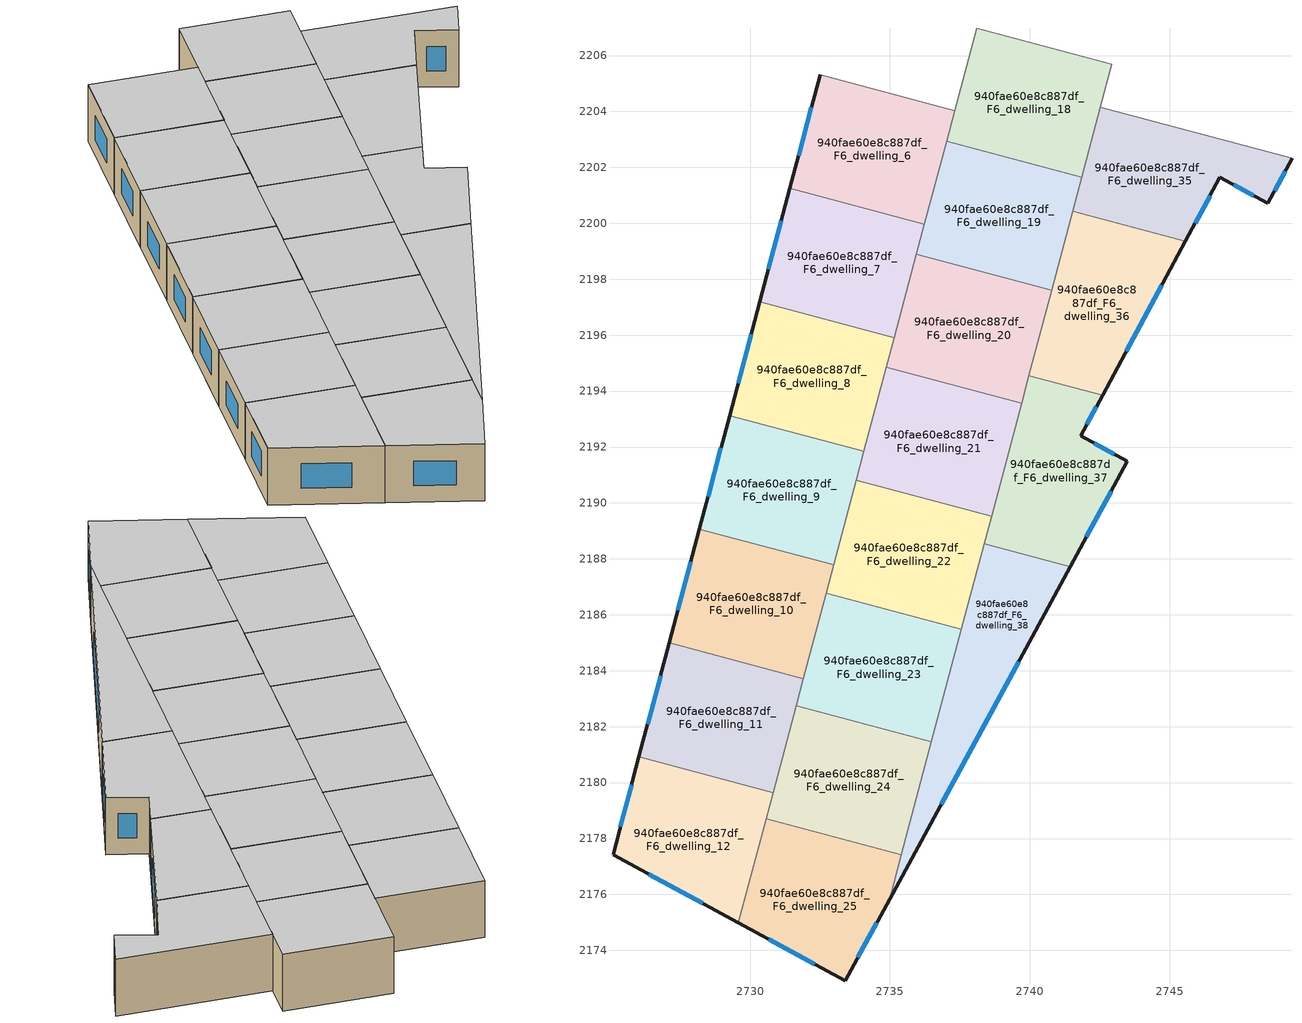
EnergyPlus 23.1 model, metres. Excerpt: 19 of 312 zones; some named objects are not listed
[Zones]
940fae60e8c887df_F6_dwelling_10
 floor to 940fae60e8c887df_F5_dwelling_10 (EU_floor_Construction): 2732.99,2187.78 2731.91,2183.71 2727.11,2184.99 2728.19,2189.06 z18
 wall outside (EU_wall_Construction): 2728.19,2189.06 2727.11,2184.99 z18:21
 wall to 940fae60e8c887df_F6_dwelling_11 (EU_wall_Construction): 2727.11,2184.99 2731.91,2183.71 z18:21
 wall to 940fae60e8c887df_F6_dwelling_9 (EU_wall_Construction): 2732.99,2187.78 2728.19,2189.06 z18:21
 wall to 940fae60e8c887df_F6_dwelling_23 (EU_wall_Construction): 2731.91,2183.71 2732.72,2186.78 z18:21
 wall to 940fae60e8c887df_F6_dwelling_22 (EU_wall_Construction): 2732.72,2186.78 2732.99,2187.78 z18:21
 window (EU_Window_Construction): 2727.88,2187.9 2727.42,2186.15 z18.86:20.14
 ceiling to 940fae60e8c887df_F7_dwelling_10 (EU_floor_Construction): 2731.91,2183.71 2732.99,2187.78 2728.19,2189.06 2727.11,2184.99 z21
940fae60e8c887df_F6_dwelling_11
 floor to 940fae60e8c887df_F5_dwelling_11 (EU_floor_Construction): 2731.91,2183.71 2730.82,2179.64 2726.03,2180.92 2727.11,2184.99 z18
 wall outside (EU_wall_Construction): 2727.11,2184.99 2726.03,2180.92 z18:21
 wall to 940fae60e8c887df_F6_dwelling_12 (EU_wall_Construction): 2726.03,2180.92 2730.82,2179.64 z18:21
 wall to 940fae60e8c887df_F6_dwelling_24 (EU_wall_Construction): 2730.82,2179.64 2731.65,2182.74 z18:21
 wall to 940fae60e8c887df_F6_dwelling_23 (EU_wall_Construction): 2731.65,2182.74 2731.91,2183.71 z18:21
 window (EU_Window_Construction): 2726.8,2183.83 2726.33,2182.08 z18.86:20.14
 ceiling to 940fae60e8c887df_F7_dwelling_11 (EU_floor_Construction): 2730.82,2179.64 2731.91,2183.71 2727.11,2184.99 2726.03,2180.92 z21
940fae60e8c887df_F6_dwelling_12
 floor to 940fae60e8c887df_F5_dwelling_12 (EU_floor_Construction): 2730.82,2179.64 2729.58,2174.99 2725.1,2177.43 2726.03,2180.92 z18
 wall outside (EU_wall_Construction): 2726.03,2180.92 2725.1,2177.43 2729.58,2174.99 z18:21
 wall to 940fae60e8c887df_F6_dwelling_25 (EU_wall_Construction): 2729.58,2174.99 2730.57,2178.7 z18:21
 wall to 940fae60e8c887df_F6_dwelling_24 (EU_wall_Construction): 2730.57,2178.7 2730.82,2179.64 z18:21
 window (EU_Window_Construction): 2726.38,2176.73 2728.3,2175.69 / 2725.76,2179.92 2725.36,2178.42 z18.86:20.14
 ceiling to 940fae60e8c887df_F7_dwelling_12 (EU_floor_Construction): 2729.58,2174.99 2730.82,2179.64 2726.03,2180.92 2725.1,2177.43 z21
940fae60e8c887df_F6_dwelling_18
 floor to 940fae60e8c887df_F5_dwelling_18 (EU_floor_Construction): 2742.94,2205.69 2741.86,2201.65 2737.03,2202.93 2738.1,2206.97 z18
 wall to 940fae60e8c887df_F6_dwelling_19 (EU_wall_Construction): 2737.03,2202.93 2741.86,2201.65 z18:21
 wall to 940fae60e8c887df_F6_dwelling_17 (EU_wall_Construction): 2742.94,2205.69 2738.1,2206.97 z18:21
 wall to 940fae60e8c887df_F6_dwelling_5 (EU_wall_Construction): 2738.1,2206.97 2737.32,2204.03 z18:21
 wall to 940fae60e8c887df_F6_dwelling_35 (EU_wall_Construction): 2741.86,2201.65 2742.53,2204.15 z18:21
 wall to 940fae60e8c887df_F6_dwelling_34 (EU_wall_Construction): 2742.53,2204.15 2742.94,2205.69 z18:21
 wall to 940fae60e8c887df_F6_dwelling_6 (EU_wall_Construction): 2737.32,2204.03 2737.03,2202.94 z18:21
 ceiling to 940fae60e8c887df_F7_dwelling_18 (EU_floor_Construction): 2741.86,2201.65 2742.94,2205.69 2738.1,2206.97 2737.03,2202.93 z21
940fae60e8c887df_F6_dwelling_19
 floor to 940fae60e8c887df_F5_dwelling_19 (EU_floor_Construction): 2741.86,2201.65 2740.79,2197.61 2735.95,2198.9 2737.03,2202.93 z18
 wall to 940fae60e8c887df_F6_dwelling_20 (EU_wall_Construction): 2735.95,2198.9 2740.79,2197.61 z18:21
 wall to 940fae60e8c887df_F6_dwelling_6 (EU_wall_Construction): 2737.03,2202.93 2736.24,2199.97 z18:21
 wall to 940fae60e8c887df_F6_dwelling_36 (EU_wall_Construction): 2740.79,2197.61 2741.54,2200.42 z18:21
 wall to 940fae60e8c887df_F6_dwelling_35 (EU_wall_Construction): 2741.54,2200.42 2741.86,2201.65 z18:21
 wall to 940fae60e8c887df_F6_dwelling_7 (EU_wall_Construction): 2736.24,2199.97 2735.95,2198.9 z18:21
 ceiling to 940fae60e8c887df_F7_dwelling_19 (EU_floor_Construction): 2740.79,2197.61 2741.86,2201.65 2737.03,2202.93 2735.95,2198.9 z21
940fae60e8c887df_F6_dwelling_20
 floor to 940fae60e8c887df_F5_dwelling_20 (EU_floor_Construction): 2740.79,2197.61 2739.71,2193.57 2734.87,2194.86 2735.95,2198.9 z18
 wall to 940fae60e8c887df_F6_dwelling_21 (EU_wall_Construction): 2734.87,2194.86 2739.71,2193.57 z18:21
 wall to 940fae60e8c887df_F6_dwelling_7 (EU_wall_Construction): 2735.95,2198.9 2735.16,2195.91 z18:21
 wall to 940fae60e8c887df_F6_dwelling_37 (EU_wall_Construction): 2739.71,2193.57 2739.97,2194.56 z18:21
 wall to 940fae60e8c887df_F6_dwelling_36 (EU_wall_Construction): 2739.97,2194.56 2740.79,2197.61 z18:21
 wall to 940fae60e8c887df_F6_dwelling_8 (EU_wall_Construction): 2735.16,2195.91 2734.87,2194.86 z18:21
 ceiling to 940fae60e8c887df_F7_dwelling_20 (EU_floor_Construction): 2739.71,2193.57 2740.79,2197.61 2735.95,2198.9 2734.87,2194.86 z21
940fae60e8c887df_F6_dwelling_21
 floor to 940fae60e8c887df_F5_dwelling_21 (EU_floor_Construction): 2739.71,2193.57 2738.64,2189.53 2733.8,2190.82 2734.87,2194.86 z18
 wall to 940fae60e8c887df_F6_dwelling_22 (EU_wall_Construction): 2733.8,2190.82 2738.64,2189.53 z18:21
 wall to 940fae60e8c887df_F6_dwelling_8 (EU_wall_Construction): 2734.87,2194.86 2734.07,2191.85 z18:21
 wall to 940fae60e8c887df_F6_dwelling_37 (EU_wall_Construction): 2738.64,2189.53 2739.71,2193.57 z18:21
 wall to 940fae60e8c887df_F6_dwelling_9 (EU_wall_Construction): 2734.07,2191.85 2733.8,2190.82 z18:21
 ceiling to 940fae60e8c887df_F7_dwelling_21 (EU_floor_Construction): 2738.64,2189.53 2739.71,2193.57 2734.87,2194.86 2733.8,2190.82 z21
940fae60e8c887df_F6_dwelling_22
 floor to 940fae60e8c887df_F5_dwelling_22 (EU_floor_Construction): 2738.64,2189.53 2737.56,2185.49 2732.72,2186.78 2733.8,2190.82 z18
 wall to 940fae60e8c887df_F6_dwelling_23 (EU_wall_Construction): 2732.72,2186.78 2737.56,2185.49 z18:21
 wall to 940fae60e8c887df_F6_dwelling_9 (EU_wall_Construction): 2733.8,2190.82 2732.99,2187.78 z18:21
 wall to 940fae60e8c887df_F6_dwelling_38 (EU_wall_Construction): 2737.56,2185.49 2738.37,2188.54 z18:21
 wall to 940fae60e8c887df_F6_dwelling_37 (EU_wall_Construction): 2738.37,2188.54 2738.63,2189.53 z18:21
 ceiling to 940fae60e8c887df_F7_dwelling_22 (EU_floor_Construction): 2737.56,2185.49 2738.64,2189.53 2733.8,2190.82 2732.72,2186.78 z21
940fae60e8c887df_F6_dwelling_23
 floor to 940fae60e8c887df_F5_dwelling_23 (EU_floor_Construction): 2737.56,2185.49 2736.48,2181.45 2731.65,2182.74 2732.72,2186.78 z18
 wall to 940fae60e8c887df_F6_dwelling_24 (EU_wall_Construction): 2731.65,2182.74 2736.48,2181.45 z18:21
 wall to 940fae60e8c887df_F6_dwelling_38 (EU_wall_Construction): 2736.48,2181.45 2737.56,2185.49 z18:21
 ceiling to 940fae60e8c887df_F7_dwelling_23 (EU_floor_Construction): 2736.48,2181.45 2737.56,2185.49 2732.72,2186.78 2731.65,2182.74 z21
940fae60e8c887df_F6_dwelling_24
 floor to 940fae60e8c887df_F5_dwelling_24 (EU_floor_Construction): 2736.48,2181.45 2735.41,2177.41 2730.57,2178.7 2731.65,2182.74 z18
 wall to 940fae60e8c887df_F6_dwelling_25 (EU_wall_Construction): 2730.57,2178.7 2735.41,2177.41 z18:21
 wall to 940fae60e8c887df_F6_dwelling_38 (EU_wall_Construction): 2735.41,2177.41 2736.48,2181.45 z18:21
 ceiling to 940fae60e8c887df_F7_dwelling_24 (EU_floor_Construction): 2735.41,2177.41 2736.48,2181.45 2731.65,2182.74 2730.57,2178.7 z21
940fae60e8c887df_F6_dwelling_25
 floor to 940fae60e8c887df_F5_dwelling_25 (EU_floor_Construction): 2735.41,2177.41 2734.99,2175.83 2733.4,2172.92 2729.58,2174.99 2730.57,2178.7 z18
 wall outside (EU_wall_Construction): 2729.58,2174.99 2733.4,2172.92 2734.99,2175.83 z18:21
 wall to 940fae60e8c887df_F6_dwelling_38 (EU_wall_Construction): 2734.99,2175.83 2735.41,2177.41 z18:21
 window (EU_Window_Construction): 2733.86,2173.75 2734.53,2175 / 2730.68,2174.4 2732.31,2173.51 z18.86:20.14
 ceiling to 940fae60e8c887df_F7_dwelling_25 (EU_floor_Construction): 2733.4,2172.92 2734.99,2175.83 2735.41,2177.41 2730.57,2178.7 2729.58,2174.99 z21
940fae60e8c887df_F6_dwelling_35
 floor to 940fae60e8c887df_F5_dwelling_35 (EU_floor_Construction): 2749.38,2202.32 2748.51,2200.71 2746.8,2201.65 2745.56,2199.35 2741.54,2200.42 2742.53,2204.15 z18
 wall outside (EU_wall_Construction): 2745.56,2199.35 2746.8,2201.65 2748.51,2200.71 2749.38,2202.32 z18:21
 wall to 940fae60e8c887df_F6_dwelling_36 (EU_wall_Construction): 2741.54,2200.42 2745.56,2199.35 z18:21
 wall to 940fae60e8c887df_F6_dwelling_34 (EU_wall_Construction): 2749.38,2202.32 2742.53,2204.15 z18:21
 window (EU_Window_Construction): 2748.75,2201.17 2749.13,2201.86 / 2747.29,2201.38 2748.02,2200.98 / 2745.92,2200.01 2746.45,2200.99 z18.86:20.14
 ceiling to 940fae60e8c887df_F7_dwelling_35 (EU_floor_Construction): 2748.51,2200.71 2749.38,2202.32 2742.53,2204.15 2741.54,2200.42 2745.56,2199.35 2746.8,2201.65 z21
940fae60e8c887df_F6_dwelling_36
 floor to 940fae60e8c887df_F5_dwelling_36 (EU_floor_Construction): 2745.56,2199.35 2742.6,2193.86 2739.97,2194.56 2741.54,2200.42 z18
 wall outside (EU_wall_Construction): 2742.6,2193.86 2745.56,2199.35 z18:21
 wall to 940fae60e8c887df_F6_dwelling_37 (EU_wall_Construction): 2739.97,2194.56 2742.6,2193.86 z18:21
 window (EU_Window_Construction): 2743.45,2195.43 2744.72,2197.78 z18.86:20.14
 ceiling to 940fae60e8c887df_F7_dwelling_36 (EU_floor_Construction): 2742.6,2193.86 2745.56,2199.35 2741.54,2200.42 2739.97,2194.56 z21
940fae60e8c887df_F6_dwelling_37
 floor to 940fae60e8c887df_F5_dwelling_37 (EU_floor_Construction): 2742.6,2193.86 2741.82,2192.4 2743.49,2191.49 2741.45,2187.72 2738.37,2188.54 2739.97,2194.56 z18
 wall outside (EU_wall_Construction): 2741.45,2187.72 2743.49,2191.49 2741.82,2192.4 2742.6,2193.86 z18:21
 wall to 940fae60e8c887df_F6_dwelling_38 (EU_wall_Construction): 2738.37,2188.54 2741.45,2187.72 z18:21
 window (EU_Window_Construction): 2742.05,2192.82 2742.38,2193.44 / 2743.02,2191.75 2742.3,2192.14 / 2742.03,2188.8 2742.91,2190.41 z18.86:20.14
 ceiling to 940fae60e8c887df_F7_dwelling_37 (EU_floor_Construction): 2741.45,2187.72 2743.49,2191.49 2741.82,2192.4 2742.6,2193.86 2739.97,2194.56 2738.37,2188.54 z21
940fae60e8c887df_F6_dwelling_38
 floor to 940fae60e8c887df_F5_dwelling_38 (EU_floor_Construction): 2741.45,2187.72 2734.99,2175.83 2738.37,2188.54 z18
 wall outside (EU_wall_Construction): 2734.99,2175.83 2741.45,2187.72 z18:21
 window (EU_Window_Construction): 2736.83,2179.23 2739.6,2184.32 z18.86:20.14
 ceiling to 940fae60e8c887df_F7_dwelling_38 (EU_floor_Construction): 2734.99,2175.83 2741.45,2187.72 2738.37,2188.54 z21
940fae60e8c887df_F6_dwelling_6
 floor to 940fae60e8c887df_F5_dwelling_6 (EU_floor_Construction): 2737.32,2204.03 2736.24,2199.97 2731.43,2201.25 2732.5,2205.31 z18
 wall outside (EU_wall_Construction): 2732.5,2205.31 2731.43,2201.25 z18:21
 wall to 940fae60e8c887df_F6_dwelling_7 (EU_wall_Construction): 2731.43,2201.25 2736.24,2199.97 z18:21
 wall to 940fae60e8c887df_F6_dwelling_5 (EU_wall_Construction): 2737.32,2204.03 2732.5,2205.31 z18:21
 window (EU_Window_Construction): 2732.2,2204.15 2731.73,2202.41 z18.86:20.14
 ceiling to 940fae60e8c887df_F7_dwelling_6 (EU_floor_Construction): 2736.24,2199.97 2737.32,2204.03 2732.5,2205.31 2731.43,2201.25 z21
940fae60e8c887df_F6_dwelling_7
 floor to 940fae60e8c887df_F5_dwelling_7 (EU_floor_Construction): 2736.24,2199.97 2735.16,2195.91 2730.35,2197.19 2731.43,2201.25 z18
 wall outside (EU_wall_Construction): 2731.43,2201.25 2730.35,2197.19 z18:21
 wall to 940fae60e8c887df_F6_dwelling_8 (EU_wall_Construction): 2730.35,2197.19 2735.16,2195.91 z18:21
 window (EU_Window_Construction): 2731.12,2200.09 2730.66,2198.35 z18.86:20.14
 ceiling to 940fae60e8c887df_F7_dwelling_7 (EU_floor_Construction): 2735.16,2195.91 2736.24,2199.97 2731.43,2201.25 2730.35,2197.19 z21
940fae60e8c887df_F6_dwelling_8
 floor to 940fae60e8c887df_F5_dwelling_8 (EU_floor_Construction): 2735.16,2195.91 2734.07,2191.85 2729.27,2193.13 2730.35,2197.19 z18
 wall outside (EU_wall_Construction): 2730.35,2197.19 2729.27,2193.13 z18:21
 wall to 940fae60e8c887df_F6_dwelling_9 (EU_wall_Construction): 2729.27,2193.13 2734.07,2191.85 z18:21
 window (EU_Window_Construction): 2730.04,2196.03 2729.58,2194.29 z18.86:20.14
 ceiling to 940fae60e8c887df_F7_dwelling_8 (EU_floor_Construction): 2734.07,2191.85 2735.16,2195.91 2730.35,2197.19 2729.27,2193.13 z21
940fae60e8c887df_F6_dwelling_9
 floor to 940fae60e8c887df_F5_dwelling_9 (EU_floor_Construction): 2734.07,2191.85 2732.99,2187.78 2728.19,2189.06 2729.27,2193.13 z18
 wall outside (EU_wall_Construction): 2729.27,2193.13 2728.19,2189.06 z18:21
 window (EU_Window_Construction): 2728.96,2191.97 2728.5,2190.22 z18.86:20.14
 ceiling to 940fae60e8c887df_F7_dwelling_9 (EU_floor_Construction): 2732.99,2187.78 2734.07,2191.85 2729.27,2193.13 2728.19,2189.06 z21
[Building]
EU S2 Campaign: North Axis=0; Terrain=City; Solar Distribution=FullExterior
[Site:Location]
Helsinki-Vantaa.AP: Latitude=60.317; Longitude=24.963; Time Zone=2; Elevation=54.6
[SizingPeriod:WeatherFileDays]
AnnualSizingPeriod: Begin Month=1; Begin Day of Month=1; End Month=12; End Day of Month=31; Day of Week for Start Day=Monday; Use Weather File Daylight Saving Period=No; Use Weather File Rain and Snow Indicators=No
[MATERIAL]
EU_InternalMass_Material: Roughness=MediumRough; Thickness=0.1; Conductivity=1; Density=1800; Specific Heat=900; Thermal Absorptance=0.9; Solar Absorptance=0.7; Visible Absorptance=0.7
[MATERIAL:NOMASS] Roughness=MediumRough; Thermal Absorptance=0.9; Solar Absorptance=0.7; Visible Absorptance=0.7
Name | Thermal Resistance
EU_wall_NoMass | 5.91765
EU_floor_NoMass | 6.2875
[WINDOWMATERIAL:SIMPLEGLAZINGSYSTEM]
EU_Window_SimpleGlazing: UFactor=0.994035; Solar Heat Gain Coefficient=0.7; Visible Transmittance=0.7
[CONSTRUCTION]
EU_wall_Construction: EU_wall_NoMass
EU_floor_Construction: EU_floor_NoMass
EU_Window_Construction: EU_Window_SimpleGlazing
EU_InternalMass_Construction: EU_InternalMass_Material
[ZONE] Type=1; Multiplier=1; Ceiling Height=autocalculate; Floor Area=autocalculate; Part of Total Floor Area=Yes
Name | Volume
940fae60e8c887df_F6_dwelling_10 | 62.748
940fae60e8c887df_F6_dwelling_11; 940fae60e8c887df_F6_dwelling_19; 940fae60e8c887df_F6_dwelling_22; 940fae60e8c887df_F6_dwelling_23 | 62.7598
940fae60e8c887df_F6_dwelling_12 | 62.7502
940fae60e8c887df_F6_dwelling_18 | 62.7671
940fae60e8c887df_F6_dwelling_20 | 62.759
940fae60e8c887df_F6_dwelling_21; 940fae60e8c887df_F6_dwelling_24 | 62.7605
940fae60e8c887df_F6_dwelling_25 | 62.7678
940fae60e8c887df_F6_dwelling_35 | 62.7576
940fae60e8c887df_F6_dwelling_36 | 62.7495
940fae60e8c887df_F6_dwelling_37 | 62.7517
940fae60e8c887df_F6_dwelling_38 | 62.7488
940fae60e8c887df_F6_dwelling_6; 940fae60e8c887df_F6_dwelling_7 | 62.751
940fae60e8c887df_F6_dwelling_8 | 62.7561
940fae60e8c887df_F6_dwelling_9 | 62.7429
[INTERNALMASS] Construction=EU_InternalMass_Construction
Name | Zone or ZoneList | Surface Area
940fae60e8c887df_F6_dwelling_6_EU_InternalMass | 940fae60e8c887df_F6_dwelling_6 | 20.9168
940fae60e8c887df_F6_dwelling_7_EU_InternalMass | 940fae60e8c887df_F6_dwelling_7 | 20.9174
940fae60e8c887df_F6_dwelling_8_EU_InternalMass | 940fae60e8c887df_F6_dwelling_8 | 20.9185
940fae60e8c887df_F6_dwelling_9_EU_InternalMass | 940fae60e8c887df_F6_dwelling_9 | 20.9143
940fae60e8c887df_F6_dwelling_10_EU_InternalMass | 940fae60e8c887df_F6_dwelling_10 | 20.9162
940fae60e8c887df_F6_dwelling_11_EU_InternalMass | 940fae60e8c887df_F6_dwelling_11 | 20.92
940fae60e8c887df_F6_dwelling_12_EU_InternalMass | 940fae60e8c887df_F6_dwelling_12 | 20.9169
940fae60e8c887df_F6_dwelling_18_EU_InternalMass | 940fae60e8c887df_F6_dwelling_18 | 20.9225
940fae60e8c887df_F6_dwelling_19_EU_InternalMass | 940fae60e8c887df_F6_dwelling_19 | 20.9199
940fae60e8c887df_F6_dwelling_20_EU_InternalMass | 940fae60e8c887df_F6_dwelling_20 | 20.9199
940fae60e8c887df_F6_dwelling_21_EU_InternalMass | 940fae60e8c887df_F6_dwelling_21 | 20.9199
940fae60e8c887df_F6_dwelling_22_EU_InternalMass | 940fae60e8c887df_F6_dwelling_22 | 20.9199
940fae60e8c887df_F6_dwelling_23_EU_InternalMass | 940fae60e8c887df_F6_dwelling_23 | 20.9199
940fae60e8c887df_F6_dwelling_24_EU_InternalMass | 940fae60e8c887df_F6_dwelling_24 | 20.9199
940fae60e8c887df_F6_dwelling_25_EU_InternalMass | 940fae60e8c887df_F6_dwelling_25 | 20.9226
940fae60e8c887df_F6_dwelling_35_EU_InternalMass | 940fae60e8c887df_F6_dwelling_35 | 20.9193
940fae60e8c887df_F6_dwelling_36_EU_InternalMass | 940fae60e8c887df_F6_dwelling_36 | 20.9166
940fae60e8c887df_F6_dwelling_37_EU_InternalMass | 940fae60e8c887df_F6_dwelling_37 | 20.9171
940fae60e8c887df_F6_dwelling_38_EU_InternalMass | 940fae60e8c887df_F6_dwelling_38 | 20.9163
[OTHEREQUIPMENT] Fuel Type=Electricity; Design Level Calculation Method=Watts/Area; Power per Zone Floor Area=1; Fraction Latent=0; Fraction Radiant=0; Fraction Lost=0; Carbon Dioxide Generation Rate=0; EndUse Subcategory=EU_Step8_InternalGains
Name | Zone or ZoneList or Space or SpaceList | Schedule
EU_Step8_InternalGain_940fae60e8c887df_F6_dwelling_6_f000 | 940fae60e8c887df_F6_dwelling_6 | EU_Step8_GainSchedule_940fae60e8c887df_F6_dwelling_6_f000
EU_Step8_InternalGain_940fae60e8c887df_F6_dwelling_7_f000 | 940fae60e8c887df_F6_dwelling_7 | EU_Step8_GainSchedule_940fae60e8c887df_F6_dwelling_7_f000
EU_Step8_InternalGain_940fae60e8c887df_F6_dwelling_8_f000 | 940fae60e8c887df_F6_dwelling_8 | EU_Step8_GainSchedule_940fae60e8c887df_F6_dwelling_8_f000
EU_Step8_InternalGain_940fae60e8c887df_F6_dwelling_9_f000 | 940fae60e8c887df_F6_dwelling_9 | EU_Step8_GainSchedule_940fae60e8c887df_F6_dwelling_9_f000
EU_Step8_InternalGain_940fae60e8c887df_F6_dwelling_10_f000 | 940fae60e8c887df_F6_dwelling_10 | EU_Step8_GainSchedule_940fae60e8c887df_F6_dwelling_10_f000
EU_Step8_InternalGain_940fae60e8c887df_F6_dwelling_11_f000 | 940fae60e8c887df_F6_dwelling_11 | EU_Step8_GainSchedule_940fae60e8c887df_F6_dwelling_11_f000
EU_Step8_InternalGain_940fae60e8c887df_F6_dwelling_12_f000 | 940fae60e8c887df_F6_dwelling_12 | EU_Step8_GainSchedule_940fae60e8c887df_F6_dwelling_12_f000
EU_Step8_InternalGain_940fae60e8c887df_F6_dwelling_18_f000 | 940fae60e8c887df_F6_dwelling_18 | EU_Step8_GainSchedule_940fae60e8c887df_F6_dwelling_18_f000
EU_Step8_InternalGain_940fae60e8c887df_F6_dwelling_19_f000 | 940fae60e8c887df_F6_dwelling_19 | EU_Step8_GainSchedule_940fae60e8c887df_F6_dwelling_19_f000
EU_Step8_InternalGain_940fae60e8c887df_F6_dwelling_20_f000 | 940fae60e8c887df_F6_dwelling_20 | EU_Step8_GainSchedule_940fae60e8c887df_F6_dwelling_20_f000
EU_Step8_InternalGain_940fae60e8c887df_F6_dwelling_21_f000 | 940fae60e8c887df_F6_dwelling_21 | EU_Step8_GainSchedule_940fae60e8c887df_F6_dwelling_21_f000
EU_Step8_InternalGain_940fae60e8c887df_F6_dwelling_22_f000 | 940fae60e8c887df_F6_dwelling_22 | EU_Step8_GainSchedule_940fae60e8c887df_F6_dwelling_22_f000
EU_Step8_InternalGain_940fae60e8c887df_F6_dwelling_23_f000 | 940fae60e8c887df_F6_dwelling_23 | EU_Step8_GainSchedule_940fae60e8c887df_F6_dwelling_23_f000
EU_Step8_InternalGain_940fae60e8c887df_F6_dwelling_24_f000 | 940fae60e8c887df_F6_dwelling_24 | EU_Step8_GainSchedule_940fae60e8c887df_F6_dwelling_24_f000
EU_Step8_InternalGain_940fae60e8c887df_F6_dwelling_25_f000 | 940fae60e8c887df_F6_dwelling_25 | EU_Step8_GainSchedule_940fae60e8c887df_F6_dwelling_25_f000
EU_Step8_InternalGain_940fae60e8c887df_F6_dwelling_35_f000 | 940fae60e8c887df_F6_dwelling_35 | EU_Step8_GainSchedule_940fae60e8c887df_F6_dwelling_35_f000
EU_Step8_InternalGain_940fae60e8c887df_F6_dwelling_36_f000 | 940fae60e8c887df_F6_dwelling_36 | EU_Step8_GainSchedule_940fae60e8c887df_F6_dwelling_36_f000
EU_Step8_InternalGain_940fae60e8c887df_F6_dwelling_37_f000 | 940fae60e8c887df_F6_dwelling_37 | EU_Step8_GainSchedule_940fae60e8c887df_F6_dwelling_37_f000
EU_Step8_InternalGain_940fae60e8c887df_F6_dwelling_38_f000 | 940fae60e8c887df_F6_dwelling_38 | EU_Step8_GainSchedule_940fae60e8c887df_F6_dwelling_38_f000
[ZONEVENTILATION:DESIGNFLOWRATE] Schedule=EU_AlwaysOn; Design Flow Rate Calculation Method=AirChanges/Hour; Air Changes per Hour=0.596421; Ventilation Type=Natural; Fan Pressure Rise=0; Fan Total Efficiency=1; Constant Term Coefficient=1; Temperature Term Coefficient=0; Velocity Term Coefficient=0; Velocity Squared Term Coefficient=0; Minimum Indoor Temperature=-100; Maximum Indoor Temperature=100; Delta Temperature=-100; Minimum Outdoor Temperature=-100; Maximum Outdoor Temperature=100; Maximum Wind Speed=40
Name | Zone or ZoneList or Space or SpaceList
EU_ConstantAir_940fae60e8c887df_F6_dwelling_6 | 940fae60e8c887df_F6_dwelling_6
EU_ConstantAir_940fae60e8c887df_F6_dwelling_7 | 940fae60e8c887df_F6_dwelling_7
EU_ConstantAir_940fae60e8c887df_F6_dwelling_8 | 940fae60e8c887df_F6_dwelling_8
EU_ConstantAir_940fae60e8c887df_F6_dwelling_9 | 940fae60e8c887df_F6_dwelling_9
EU_ConstantAir_940fae60e8c887df_F6_dwelling_10 | 940fae60e8c887df_F6_dwelling_10
EU_ConstantAir_940fae60e8c887df_F6_dwelling_11 | 940fae60e8c887df_F6_dwelling_11
EU_ConstantAir_940fae60e8c887df_F6_dwelling_12 | 940fae60e8c887df_F6_dwelling_12
EU_ConstantAir_940fae60e8c887df_F6_dwelling_18 | 940fae60e8c887df_F6_dwelling_18
EU_ConstantAir_940fae60e8c887df_F6_dwelling_19 | 940fae60e8c887df_F6_dwelling_19
EU_ConstantAir_940fae60e8c887df_F6_dwelling_20 | 940fae60e8c887df_F6_dwelling_20
EU_ConstantAir_940fae60e8c887df_F6_dwelling_21 | 940fae60e8c887df_F6_dwelling_21
EU_ConstantAir_940fae60e8c887df_F6_dwelling_22 | 940fae60e8c887df_F6_dwelling_22
EU_ConstantAir_940fae60e8c887df_F6_dwelling_23 | 940fae60e8c887df_F6_dwelling_23
EU_ConstantAir_940fae60e8c887df_F6_dwelling_24 | 940fae60e8c887df_F6_dwelling_24
EU_ConstantAir_940fae60e8c887df_F6_dwelling_25 | 940fae60e8c887df_F6_dwelling_25
EU_ConstantAir_940fae60e8c887df_F6_dwelling_35 | 940fae60e8c887df_F6_dwelling_35
EU_ConstantAir_940fae60e8c887df_F6_dwelling_36 | 940fae60e8c887df_F6_dwelling_36
EU_ConstantAir_940fae60e8c887df_F6_dwelling_37 | 940fae60e8c887df_F6_dwelling_37
EU_ConstantAir_940fae60e8c887df_F6_dwelling_38 | 940fae60e8c887df_F6_dwelling_38
[HVACTEMPLATE:ZONE:IDEALLOADSAIRSYSTEM] System Availability Schedule=EU_AlwaysOn; Maximum Heating Supply Air Temperature=50; Minimum Cooling Supply Air Temperature=13; Maximum Heating Supply Air Humidity Ratio=0.0156; Minimum Cooling Supply Air Humidity Ratio=0.0077; Heating Limit=NoLimit; Cooling Limit=NoLimit; Heating Availability Schedule=EU_AlwaysOn; Cooling Availability Schedule=EU_CoolingOff; Dehumidification Control Type=ConstantSensibleHeatRatio; Cooling Sensible Heat Ratio=0.7; Dehumidification Setpoint=60; Humidification Control Type=None; Humidification Setpoint=30; Outdoor Air Method=None; Outdoor Air Flow Rate per Person=0.00944; Outdoor Air Flow Rate per Zone Floor Area=0; Outdoor Air Flow Rate per Zone=0; Demand Controlled Ventilation Type=None; Outdoor Air Economizer Type=NoEconomizer; Heat Recovery Type=None; Sensible Heat Recovery Effectiveness=0.7; Latent Heat Recovery Effectiveness=0.65
Name | Template Thermostat
940fae60e8c887df_F6_dwelling_6 | EU_HeatOnly_940fae60e8c887df_F6_dwelling_6
940fae60e8c887df_F6_dwelling_7 | EU_HeatOnly_940fae60e8c887df_F6_dwelling_7
940fae60e8c887df_F6_dwelling_8 | EU_HeatOnly_940fae60e8c887df_F6_dwelling_8
940fae60e8c887df_F6_dwelling_9 | EU_HeatOnly_940fae60e8c887df_F6_dwelling_9
940fae60e8c887df_F6_dwelling_10 | EU_HeatOnly_940fae60e8c887df_F6_dwelling_10
940fae60e8c887df_F6_dwelling_11 | EU_HeatOnly_940fae60e8c887df_F6_dwelling_11
940fae60e8c887df_F6_dwelling_12 | EU_HeatOnly_940fae60e8c887df_F6_dwelling_12
940fae60e8c887df_F6_dwelling_18 | EU_HeatOnly_940fae60e8c887df_F6_dwelling_18
940fae60e8c887df_F6_dwelling_19 | EU_HeatOnly_940fae60e8c887df_F6_dwelling_19
940fae60e8c887df_F6_dwelling_20 | EU_HeatOnly_940fae60e8c887df_F6_dwelling_20
940fae60e8c887df_F6_dwelling_21 | EU_HeatOnly_940fae60e8c887df_F6_dwelling_21
940fae60e8c887df_F6_dwelling_22 | EU_HeatOnly_940fae60e8c887df_F6_dwelling_22
940fae60e8c887df_F6_dwelling_23 | EU_HeatOnly_940fae60e8c887df_F6_dwelling_23
940fae60e8c887df_F6_dwelling_24 | EU_HeatOnly_940fae60e8c887df_F6_dwelling_24
940fae60e8c887df_F6_dwelling_25 | EU_HeatOnly_940fae60e8c887df_F6_dwelling_25
940fae60e8c887df_F6_dwelling_35 | EU_HeatOnly_940fae60e8c887df_F6_dwelling_35
940fae60e8c887df_F6_dwelling_36 | EU_HeatOnly_940fae60e8c887df_F6_dwelling_36
940fae60e8c887df_F6_dwelling_37 | EU_HeatOnly_940fae60e8c887df_F6_dwelling_37
940fae60e8c887df_F6_dwelling_38 | EU_HeatOnly_940fae60e8c887df_F6_dwelling_38
[SIZING:ZONE] Zone Cooling Design Supply Air Temperature Input Method=SupplyAirTemperature; Zone Cooling Design Supply Air Temperature=13; Zone Heating Design Supply Air Temperature Input Method=SupplyAirTemperature; Zone Heating Design Supply Air Temperature=50; Zone Cooling Design Supply Air Humidity Ratio=0.008; Zone Heating Design Supply Air Humidity Ratio=0.008; Cooling Design Air Flow Method=DesignDay; Cooling Design Air Flow Rate=0; Cooling Minimum Air Flow per Zone Floor Area=0.000762; Cooling Minimum Air Flow=0; Cooling Minimum Air Flow Fraction=0.2; Heating Design Air Flow Method=DesignDay; Heating Design Air Flow Rate=0; Heating Maximum Air Flow per Zone Floor Area=0.002032; Heating Maximum Air Flow=0.141576; Heating Maximum Air Flow Fraction=0.3; Account for Dedicated Outdoor Air System=No; Dedicated Outdoor Air System Control Strategy=NeutralSupplyAir; Dedicated Outdoor Air Low Setpoint Temperature for Design=autosize; Dedicated Outdoor Air High Setpoint Temperature for Design=autosize; Zone Load Sizing Method=Sensible Load Only No Latent Load; Zone Latent Cooling Design Supply Air Humidity Ratio Input Method=HumidityRatioDifference; Zone Cooling Design Supply Air Humidity Ratio Difference=0.005; Zone Latent Heating Design Supply Air Humidity Ratio Input Method=HumidityRatioDifference; Zone Humidification Design Supply Air Humidity Ratio Difference=0.005
940fae60e8c887df_F6_dwelling_6; 940fae60e8c887df_F6_dwelling_7; 940fae60e8c887df_F6_dwelling_8; 940fae60e8c887df_F6_dwelling_9; 940fae60e8c887df_F6_dwelling_10; 940fae60e8c887df_F6_dwelling_11; 940fae60e8c887df_F6_dwelling_12; 940fae60e8c887df_F6_dwelling_18; 940fae60e8c887df_F6_dwelling_19; 940fae60e8c887df_F6_dwelling_20; 940fae60e8c887df_F6_dwelling_21; 940fae60e8c887df_F6_dwelling_22; 940fae60e8c887df_F6_dwelling_23; 940fae60e8c887df_F6_dwelling_24; 940fae60e8c887df_F6_dwelling_25; 940fae60e8c887df_F6_dwelling_35; 940fae60e8c887df_F6_dwelling_36; 940fae60e8c887df_F6_dwelling_37; 940fae60e8c887df_F6_dwelling_38
[SCHEDULE:CONSTANT]
Name | Hourly Value
EU_AlwaysOn | 1
EU_CoolingOff | 0
[SCHEDULE:FILE] Column Number=1; Rows to Skip at Top=0; Number of Hours of Data=8760; Column Separator=Comma; Interpolate to Timestep=No; Minutes per Item=60; Adjust Schedule for Daylight Savings=Yes
Name | File
EU_Step8_GainSchedule_940fae60e8c887df_F6_dwelling_6_f000 | ../../schedules/940fae60e8c887df/940fae60e8c887df_F6_dwelling_6_f000_gain.csv
EU_Step8_GainSchedule_940fae60e8c887df_F6_dwelling_7_f000 | ../../schedules/940fae60e8c887df/940fae60e8c887df_F6_dwelling_7_f000_gain.csv
EU_Step8_GainSchedule_940fae60e8c887df_F6_dwelling_8_f000 | ../../schedules/940fae60e8c887df/940fae60e8c887df_F6_dwelling_8_f000_gain.csv
EU_Step8_GainSchedule_940fae60e8c887df_F6_dwelling_9_f000 | ../../schedules/940fae60e8c887df/940fae60e8c887df_F6_dwelling_9_f000_gain.csv
EU_Step8_GainSchedule_940fae60e8c887df_F6_dwelling_10_f000 | ../../schedules/940fae60e8c887df/940fae60e8c887df_F6_dwelling_10_f000_gain.csv
EU_Step8_GainSchedule_940fae60e8c887df_F6_dwelling_11_f000 | ../../schedules/940fae60e8c887df/940fae60e8c887df_F6_dwelling_11_f000_gain.csv
EU_Step8_GainSchedule_940fae60e8c887df_F6_dwelling_12_f000 | ../../schedules/940fae60e8c887df/940fae60e8c887df_F6_dwelling_12_f000_gain.csv
EU_Step8_GainSchedule_940fae60e8c887df_F6_dwelling_18_f000 | ../../schedules/940fae60e8c887df/940fae60e8c887df_F6_dwelling_18_f000_gain.csv
EU_Step8_GainSchedule_940fae60e8c887df_F6_dwelling_19_f000 | ../../schedules/940fae60e8c887df/940fae60e8c887df_F6_dwelling_19_f000_gain.csv
EU_Step8_GainSchedule_940fae60e8c887df_F6_dwelling_20_f000 | ../../schedules/940fae60e8c887df/940fae60e8c887df_F6_dwelling_20_f000_gain.csv
EU_Step8_GainSchedule_940fae60e8c887df_F6_dwelling_21_f000 | ../../schedules/940fae60e8c887df/940fae60e8c887df_F6_dwelling_21_f000_gain.csv
EU_Step8_GainSchedule_940fae60e8c887df_F6_dwelling_22_f000 | ../../schedules/940fae60e8c887df/940fae60e8c887df_F6_dwelling_22_f000_gain.csv
EU_Step8_GainSchedule_940fae60e8c887df_F6_dwelling_23_f000 | ../../schedules/940fae60e8c887df/940fae60e8c887df_F6_dwelling_23_f000_gain.csv
EU_Step8_GainSchedule_940fae60e8c887df_F6_dwelling_24_f000 | ../../schedules/940fae60e8c887df/940fae60e8c887df_F6_dwelling_24_f000_gain.csv
EU_Step8_GainSchedule_940fae60e8c887df_F6_dwelling_25_f000 | ../../schedules/940fae60e8c887df/940fae60e8c887df_F6_dwelling_25_f000_gain.csv
EU_Step8_GainSchedule_940fae60e8c887df_F6_dwelling_35_f000 | ../../schedules/940fae60e8c887df/940fae60e8c887df_F6_dwelling_35_f000_gain.csv
EU_Step8_GainSchedule_940fae60e8c887df_F6_dwelling_36_f000 | ../../schedules/940fae60e8c887df/940fae60e8c887df_F6_dwelling_36_f000_gain.csv
EU_Step8_GainSchedule_940fae60e8c887df_F6_dwelling_37_f000 | ../../schedules/940fae60e8c887df/940fae60e8c887df_F6_dwelling_37_f000_gain.csv
EU_Step8_GainSchedule_940fae60e8c887df_F6_dwelling_38_f000 | ../../schedules/940fae60e8c887df/940fae60e8c887df_F6_dwelling_38_f000_gain.csv
